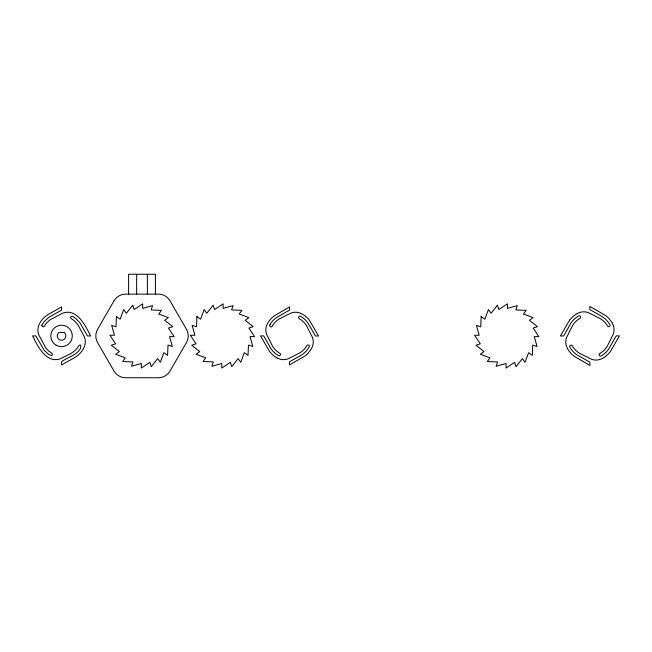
<?xml version="1.0" encoding="UTF-8"?>
<svg xmlns="http://www.w3.org/2000/svg" width="652" height="652" viewBox="0 0 652 652"><rect width="100%" height="100%" fill="white"/><g stroke="black" fill="none" stroke-linecap="round" stroke-linejoin="round"><path stroke-width="0.98" d="M569.636 320.091L560.402 335.967L563.621 335.967L571.103 322.748A22.934 22.934 0 0 1 578.634 315.943A1.345 1.345 0 0 1 580.5 316.53L580.533 316.595A1.345 1.345 0 0 1 579.978 318.347A20.179 20.179 0 0 0 572.652 325.405L566.555 337.508A13.407 13.407 0 0 0 567.509 348.673M269.569 351.51L260.547 335.902L263.71 335.902L271.069 348.901A22.543 22.543 0 0 0 278.469 355.593A1.32 1.32 0 0 0 280.303 355.014L280.336 354.949A1.32 1.32 0 0 0 279.789 353.229A19.837 19.837 0 0 1 272.593 346.285L266.603 334.394A13.179 13.179 0 0 1 267.532 323.425A25.306 25.306 0 0 1 273.97 316.024L289.578 306.945L289.578 310.107L276.562 317.491A22.543 22.543 0 0 0 269.863 324.9M155.42 294.133L155.42 274.256L128.607 274.256L128.607 294.133M147.376 274.256L147.376 294.133M136.651 274.256L136.651 294.133M269.92 324.924A1.32 1.32 0 0 0 270.425 326.725A1.32 1.32 0 0 0 272.218 326.22A19.837 19.837 0 0 1 279.325 318.918L291.085 312.993A13.179 13.179 0 0 1 302.063 313.93A25.306 25.306 0 0 1 309.521 320.368L318.535 335.967L315.372 335.967L307.874 322.87A22.543 22.543 0 0 0 300.548 316.285A1.32 1.32 0 0 0 298.722 316.864L298.689 316.929A1.32 1.32 0 0 0 299.227 318.649A19.837 19.837 0 0 1 306.823 326.253L312.487 337.475A13.179 13.179 0 0 1 311.55 348.453A25.306 25.306 0 0 1 305.112 355.91L289.512 364.933L289.512 361.77L300.132 355.821A22.543 22.543 0 0 0 309.162 346.978A1.32 1.32 0 0 0 308.583 345.144L308.526 345.112A1.32 1.32 0 0 0 306.799 345.658A19.837 19.837 0 0 1 299.195 353.245L288.005 358.877A13.179 13.179 0 0 1 277.027 357.948M277.059 357.981A25.306 25.306 0 0 1 269.602 351.542M599.758 353.531A20.179 20.179 0 0 0 607.477 345.796L613.247 334.37A13.407 13.407 0 0 0 612.293 323.205M567.542 348.641A25.746 25.746 0 0 0 574.094 356.228L589.938 365.438L589.938 362.219L576.694 354.712A22.934 22.934 0 0 1 569.872 347.174A1.345 1.345 0 0 1 570.459 345.307L570.524 345.275A1.345 1.345 0 0 1 572.277 345.829A20.179 20.179 0 0 0 579.498 353.254L591.47 359.276A13.407 13.407 0 0 0 602.635 358.331A25.746 25.746 0 0 0 610.223 351.778L619.4 335.902L616.181 335.902L608.552 349.236A22.934 22.934 0 0 1 601.103 355.935A1.345 1.345 0 0 1 599.278 355.421A1.345 1.345 0 0 1 599.791 353.596M569.644 320.091A25.746 25.746 0 0 1 577.232 313.547M612.326 323.237A25.746 25.746 0 0 0 605.773 315.641L589.864 306.44L589.864 309.659L600.671 315.707A22.934 22.934 0 0 1 609.864 324.704A1.345 1.345 0 0 1 609.351 326.53A1.345 1.345 0 0 1 607.525 326.016A20.179 20.179 0 0 0 599.726 318.331L588.332 312.593A13.407 13.407 0 0 0 577.167 313.547M41.761 325.299L42.486 326.725L43.953 326.595L46.202 323.384L49.935 319.863L62.494 313.229C76.985 307.768 85.722 326.057 90.587 335.967L87.425 335.967L80.163 323.066L75.876 318.526L72.6 316.285L71.361 316.261L70.612 317.402L70.905 318.331L74.263 320.702L77.914 324.712L84.304 336.839C87.898 345.291 81.223 353.946 74.189 357.866L61.557 364.933L61.557 361.77C65.575 358.021 82.519 353.262 80.636 345.144C79.226 344.452 78.436 346.245 77.89 347.19C73.953 353.205 66.634 355.316 60.693 358.649C46.202 364.101 37.466 345.821 32.6 335.902L35.762 335.902L44.352 350.491L48.81 354.525L51.761 355.617L52.51 354.468L52.217 353.547L48.541 350.898L45.787 347.956L38.884 335.038C35.281 326.554 41.989 317.883 49.063 313.971L61.622 306.945L61.622 310.107L48.973 317.19L44.181 321.575L41.761 325.299M116.447 316.538L116.007 326.782L111.704 325.381L114.45 335.267L109.927 335.267L115.591 343.816L111.288 345.218L119.324 351.591L115.657 354.256L125.274 357.842L122.609 361.501L132.861 361.942L131.459 366.253L141.345 363.498L141.345 368.03L149.895 362.357L151.288 366.66L157.67 358.633L160.335 362.292L163.913 352.683L167.58 355.34L168.02 345.095L172.324 346.489L169.569 336.611L174.1 336.611L168.428 328.062L172.739 326.66L164.703 320.279L168.371 317.622L158.754 314.036L161.419 310.368L151.166 309.936L152.568 305.625L142.682 308.38L142.682 303.848L134.133 309.521L132.731 305.209L126.358 313.245L123.693 309.586L120.107 319.195L116.447 316.538M196.896 316.538L196.464 326.782L192.153 325.381L194.907 335.267L190.376 335.267L196.048 343.816L191.737 345.218L199.773 351.591L196.113 354.256L205.722 357.842L203.065 361.501L213.31 361.942L211.908 366.253L221.794 363.498L221.794 368.03L230.343 362.357L231.745 366.66L238.127 358.633L240.784 362.292L244.37 352.683L248.029 355.34L248.469 345.095L252.78 346.489L250.026 336.611L254.557 336.611L248.885 328.062L253.196 326.66L245.16 320.279L248.82 317.622L239.211 314.036L241.868 310.368L231.623 309.936L233.017 305.625L223.139 308.38L223.139 303.848L214.589 309.521L213.188 305.209L206.806 313.245L204.149 309.586L200.563 319.195L196.896 316.538M481.168 316.538L480.728 326.782L476.425 325.381L479.171 335.267L474.64 335.267L480.312 343.816L476.009 345.218L484.045 351.591L480.377 354.256L489.994 357.842L487.329 361.501L497.582 361.942L496.18 366.253L506.066 363.498L506.066 368.03L514.615 362.357L516.009 366.66L522.391 358.633L525.056 362.292L528.633 352.683L532.301 355.34L532.741 345.095L537.044 346.489L534.29 336.611L538.821 336.611L533.149 328.062L537.46 326.66L529.424 320.279L533.091 317.622L523.474 314.036L526.14 310.368L515.887 309.936L517.289 305.625L507.403 308.38L507.403 303.848L498.853 309.521L497.452 305.209L491.078 313.245L488.413 309.586L484.827 319.195L481.168 316.538M114.002 300.841L97.613 329.236A13.407 13.407 0 0 0 97.613 342.642L114.002 371.037A13.407 13.407 0 0 0 125.616 377.744L158.403 377.744A13.407 13.407 0 0 0 170.017 371.037L186.415 342.642A13.407 13.407 0 0 0 186.415 329.236L170.017 300.841A13.407 13.407 0 0 0 158.403 294.133L125.616 294.133A13.407 13.407 0 0 0 114.002 300.841M64.075 332.463L59.039 332.463A4.287 4.287 0 0 0 58.37 338.812A4.287 4.287 0 0 0 64.752 338.812A4.287 4.287 0 0 0 64.075 332.463M56.194 345.226A10.725 10.725 0 0 0 72.29 335.935A10.725 10.725 0 0 0 56.194 326.652A10.725 10.725 0 0 0 56.194 345.226"/></g></svg>
